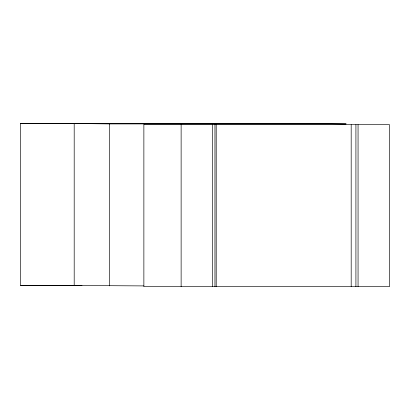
<?xml version="1.0" encoding="UTF-8"?>
<svg xmlns="http://www.w3.org/2000/svg" width="410" height="410" viewBox="0 0 410 410"><rect width="100%" height="100%" fill="white"/><g stroke="black" fill="none" stroke-linecap="round" stroke-linejoin="round"><path stroke-width="0.61" d="M216.213 286.641L216.213 124.655M76.824 285.401L20.5 285.345L20.5 123.359L264.988 123.415L225.567 123.359M20.5 123.359L226.105 123.359M256.342 123.446L314.516 123.42L346.158 123.922L109.66 123.922L74.195 123.477L74.195 285.468L143.869 285.913M143.961 124.655L389.5 124.655L389.5 286.641L143.869 286.641L143.869 124.655M20.5 285.345L76.808 285.345M358.058 124.655L358.058 286.641M355.916 124.655L355.916 286.641M351.185 124.655L351.191 286.641M214.948 124.655L214.948 286.641M212.39 124.655L212.39 286.641M181.128 124.655L181.128 286.641M109.66 123.922L109.66 285.913M74.195 123.477A456.93 0.302 0 0 1 117.665 123.43M74.195 285.468A456.93 0.302 0 0 1 81.985 285.457"/></g></svg>
